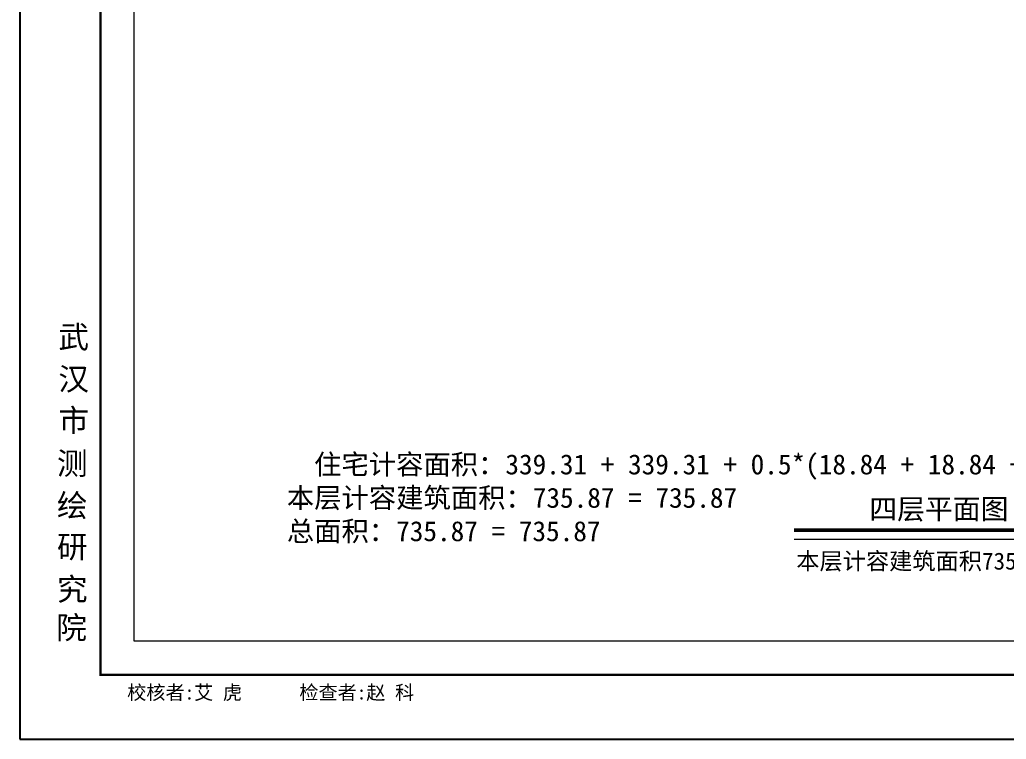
# Model space of a CAD drawing. Extents: x 512858 to 514372, y -232486 to -231710.
# Drawn here: x 513169.3 to 513221.6, y -232089.4 to -232051.3 of the extents above; entities that cross this region are included whole.
import ezdxf

# ---------------------------------------------------------------- set-up
doc = ezdxf.new("R2010")
doc.units = 0
doc.header["$LTSCALE"] = 1000
doc.layers.add('$计算结果', color=7, linetype='Continuous')
doc.layers.add('楼层注记', color=7, linetype='Continuous')
doc.layers.add('图廓', color=252, linetype='Continuous', lineweight=9)
doc.layers.add('打印图框', color=252, linetype='Continuous', plot=False)
doc.styles.add('dw', font='simhei.ttf')
doc.styles.add('STYLE1', font='stylu.ttf')
doc.styles.add('宋体', font='simsun.ttc', dxfattribs={"width": 0.7, "height": 10})

msp = doc.modelspace()

# ---------------------------------------------------------------- linework, layer by layer
at = {"layer": '图廓', "color": 0, "const_width": 0.119}
msp.add_lwpolyline([(513173.54, -232009.483), (513278.341, -232009.483), (513278.341, -232086), (513173.54, -232086)], close=True, dxfattribs=at)
at = {"layer": '图廓', "color": 0}
msp.add_lwpolyline([(513175.326, -232011.27), (513276.554, -232011.27), (513276.554, -232084.213), (513175.326, -232084.213)], close=True, dxfattribs=at)
at = {"layer": '图廓', "color": 7, "const_width": 0.2}
msp.add_lwpolyline([(513210.316, -232078.32), (513226.833, -232078.32)], dxfattribs=at)
at = {"layer": '图廓', "color": 7}
msp.add_lwpolyline([(513210.316, -232078.809), (513226.833, -232078.809)], dxfattribs=at)
at = {"layer": '打印图框', "color": 6, "ltscale": 0.5}
msp.add_lwpolyline([(513169.258, -232089.412), (513282.567, -232089.412), (513282.567, -232004.438), (513169.258, -232004.438)], close=True, dxfattribs=at)

# ---------------------------------------------------------------- texts
at = {"layer": '$计算结果', "insert": (513183.422, -232076.666), "char_height": 1.062172, "width": 84.98136, "attachment_point": 4, "style": 'dw'}
msp.add_mtext('  住宅计容面积：339.31 + 339.31 + 0.5*(18.84 + 18.84 + 18.84 + 18.84 + 12.61 + 12.61 + 3.48 + 3.48 + 3.48 + 3.48) = 735.87\\P本层计容建筑面积：735.87 = 735.87\\P总面积：735.87 = 735.87', dxfattribs=at)
at = {"layer": '图廓', "color": 0, "linetype": 'Continuous', "style": 'STYLE1'}
for s, p in [('武', (513171.307, -232068.675)), ('汉', (513171.307, -232070.906)), ('市', (513171.307, -232073.096)), ('测', (513171.232, -232075.379)), ('绘', (513171.232, -232077.61)), ('研', (513171.232, -232079.8)), ('究', (513171.232, -232082.051)), ('院', (513171.195, -232084.088))]:
    msp.add_text(s, height=1.191, dxfattribs=at).set_placement(p)
at = {"layer": '图廓', "color": 7, "style": 'dw'}
msp.add_text('本层计容建筑面积735.87平方米', height=0.90221, dxfattribs=at).set_placement((513210.434, -232080.416))
at = {"layer": '图廓', "color": 0, "style": '宋体'}
msp.add_text(' 校核者:艾 虎      检查者:赵 科', height=0.74432, dxfattribs=at).set_placement((513174.45, -232087.304))
at = {"layer": '楼层注记', "style": 'dw'}
msp.add_text('四层平面图', height=1.0827, dxfattribs=at).set_placement((513214.304, -232077.746))

doc.saveas('drawing.dxf')
